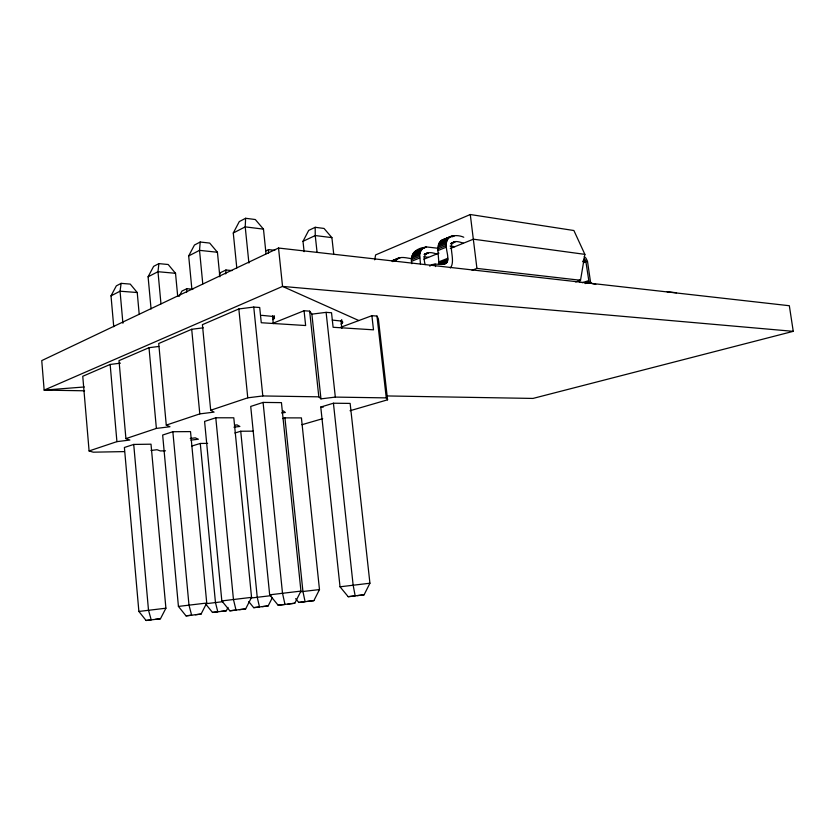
<?xml version="1.0" encoding="UTF-8"?>
<svg xmlns="http://www.w3.org/2000/svg" width="835" height="835" viewBox="0 0 835 835"><rect width="100%" height="100%" fill="white"/><g stroke="black" fill="none" stroke-linecap="round" stroke-linejoin="round"><path stroke-width="1.25" d="M667.061 291.718L676.517 292.782M268.442 253.057L268.546 249.623L274.767 250.312M429.754 266.156C434.617 261.345 443.343 267.44 447.247 262.013C449.115 256.689 446.036 250.959 446.308 245.5C445.326 235.313 456.234 233.873 463.769 237.234M439.001 264.58L437.77 248.987L438.928 243.309L441.308 240.501L450.837 236.388M420.464 264.058L419.692 254.863L420.287 252.045L422.28 248.767L426.455 246.93L437.091 248.162M411.874 263.714C409.38 255.113 415.559 248.486 424.201 247.452M266.021 253.736L263.474 229.134L255.312 219.532L245.626 218.279L245.219 226.87L248.903 263.004M225.711 273.901L225.951 270.008L232.067 270.592M219.855 276.823L217.434 252.254L209.7 243.079L200.202 242.025L199.523 250.354L202.78 283.921M186.56 292.49L186.894 288.701L192.906 289.192M177.719 296.477L175.527 273.295L168.19 264.507L158.88 263.62L157.982 271.709L160.967 303.815M139.215 314.398L137.232 292.521L130.25 284.098L121.138 283.357L120.052 291.206L122.912 323.26M575.639 281.927L580.523 280.268L584.876 254.362L573.895 230.523L470.282 214.522L375.604 254.925L374.696 259.831M348.195 596.701L364.091 594.812L369.926 583.227L350.136 403.409L333.426 403.221L320.765 407.042L340.033 586.796L348.195 596.701L355.178 595.898L353.142 585.137L333.426 403.221M295.653 598.653L298.742 602.442L313.877 600.636L319.481 589.583L301.414 417.897L284.933 417.876L282.627 418.575M278.139 605.229L294.776 603.246L300.944 591.096L281.437 402.627L263.088 402.418L250.719 406.436L269.674 594.823L278.139 605.229L284.986 604.436L282.501 593.194L263.088 402.418M229.834 610.803L245.636 608.924L251.554 597.359L233.8 417.803L215.785 417.782L204.585 421.424L221.828 600.908L229.834 610.803L236.023 610.093L233.445 599.426L215.785 417.782M248.799 601.628L253.694 607.661L268.139 605.939L272.45 597.484M222.851 601.67L205.493 603.778L212.476 612.431L226.295 610.792L228.028 607.421M186.007 615.865L201.068 614.069L206.736 603.037L190.516 431.601L172.855 431.726L162.658 435.045L178.429 606.419L186.007 615.865L191.643 615.218L188.981 605.083L172.855 431.726M146.083 620.478L160.456 618.766L165.904 608.214L151.01 444.189L133.725 444.439L124.394 447.476L138.881 611.45L146.083 620.478L151.218 619.883L148.505 610.218L133.725 444.439M304.107 251.679L303.001 241.315L308.689 230.408L315.192 227.297L324.032 228.446L331.902 237.631L333.76 254.466M236.796 267.952L233.278 233.007L239.29 221.588L245.626 218.279M219.354 274.83L220.523 272.607L225.951 270.008M179.097 296.415L181.915 291.081L186.894 288.701M191.914 289.547L188.679 255.927L194.451 245.031L200.202 242.025M151.062 308.981L148.098 276.782L153.63 266.365L158.88 263.62M113.737 326.736L111.013 295.851L116.336 285.862L121.138 283.357M395.362 261.324C398.358 255.093 406.52 258.203 411.592 258.61M272.972 319.617L274.423 317.571L272.836 316.434L261.512 315.317M450.326 267.983C457.799 258.965 441.391 235.052 463.404 243.225M341.024 324.084L342.841 322.164L341.63 321.099L332.267 320.066M436.695 254.038C425.954 250.051 422.291 254.696 425.161 264.591M111.013 295.851L120.052 291.206L137.232 292.521M148.098 276.782L157.982 271.709L175.527 273.295M188.679 255.927L199.523 250.354L217.434 252.254M233.278 233.007L245.219 226.87L263.474 229.134M265.582 251.043L268.546 249.623M386.97 395.947L532.96 398.431L793.25 331.338L789.336 305.725L278.525 248.037L41.75 360.605L44.151 390.112L84.554 390.801M303.001 241.315L315.244 235.553L331.902 237.631M120.438 363.162L110.147 364.457L82.759 376.272L89.094 450.952L93.249 452.184L124.279 451.599M158.807 346.462L149.006 347.694L119.008 360.636L125.918 438.625L129.863 440.035L116.921 441.642L89.094 450.952M203.281 327.821L191.706 329.282L158.723 343.509L166.269 425.109L169.964 426.737L156.385 428.418L125.918 438.625M350.042 410.726L387.576 399.819L386.261 397.888L335.326 397.095L320.964 398.869L311.873 314.148L309.639 311.152L304.065 310.745L305.641 325.535L261.272 322.738L259.706 307.499L253.756 307.071L238.841 308.95L202.414 324.669L210.691 410.236L214.073 412.114L199.795 413.889L166.269 425.109M392.085 260.781L398.754 258.015M399.85 257.65L392.064 260.875L394.412 260.75M415.047 251.387L425.297 247.087M441.308 240.501L451.944 236.034M393.222 260.708L399.892 257.942M426.455 246.93L416.06 250.834M453.102 235.877L442.32 239.927M392.387 261.167L396.834 259.32M414.139 252.149L422.28 248.767M440.389 241.263L448.917 237.724M452.173 236.827L454.303 235.94M392.69 261.626L396.03 260.238M413.335 253.078L421.477 249.707M439.596 242.202L448.124 238.674M412.667 254.164L420.809 250.803M438.928 243.309L447.456 239.791M412.146 255.395L420.287 252.045M438.406 244.561L446.934 241.044M411.759 256.752L419.911 253.402M438.031 245.949L446.558 242.432M411.54 258.203L419.692 254.863M437.822 247.431L446.349 243.924M424.504 254.153L426.831 253.193M451.37 243.162L453.509 242.286M424.086 254.445L427.583 253.015M451.057 243.413L454.261 242.108M411.488 259.727L419.629 256.397M437.77 248.987L446.308 245.5M424.89 254.456L428.376 253.026M450.785 243.862L455.054 242.119M411.592 261.303L419.744 257.984M437.884 250.594L446.422 247.118M423.898 259.215L438.959 253.12M450.315 248.517L473.382 239.186L584.876 254.362M272.805 323.302L304.065 310.745M439.22 261.699L447.769 258.307M439.273 262.712L447.831 259.32M439.2 263.683L447.758 260.301M440.076 264.163L447.56 261.198M441.892 264.131L447.247 262.013M442.529 264.403L446.808 262.712M444.126 264.121L446.266 263.276M472.088 270.248L476.931 268.411L580.523 280.268M340.513 327.372L371.899 315.693L376.971 316.058L378.38 318.876L387.576 399.819M582.872 261.084L585.325 260.217L585.857 261.449L589.197 283.128M583.091 261.47L585.544 260.603M583.279 261.877L585.721 261.021M583.404 262.315L585.857 261.449M583.498 262.754L585.94 261.887M582.308 282.752L588.466 280.685M584.928 282.762L588.623 281.52M585.178 283.576L588.863 282.345M210.691 410.236L247.765 397.825L262.806 395.957L318.813 396.834L320.964 398.869M191.82 446.026L200.275 443.468L207.633 443.364M234.885 433.01L240.73 431.236L253.203 431.152M301.967 424.691L322.707 418.669M138.881 611.45L165.904 608.214M178.429 606.419L206.736 603.037M221.828 600.908L251.554 597.359M269.674 594.823L300.944 591.096M311.873 314.148L326.109 312.353L331.526 312.749L333.113 327.278L373.495 329.825L371.899 315.693M251.189 598.006L271.02 595.658M300.548 591.775L319.481 589.583M340.033 586.796L369.926 583.227M281.593 412.928L285.32 412.469L282.877 410.684M234.666 425.192L237.056 424.89L239.864 426.455L233.946 427.186M190.234 438.479L195.265 437.853L198.365 439.22L190.902 440.139M150.978 450.462L156.99 449.721L160.32 450.921L165.487 450.817M220.962 611.408L226.295 610.792M262.326 606.607L268.139 605.939M307.51 601.377L313.877 600.636M357.088 595.626L364.091 594.812M212.476 612.431L217.789 611.815L215.461 602.515L200.275 443.468M253.694 607.661L259.487 606.982L257.232 597.244L240.73 431.236M298.742 602.442L305.088 601.701L302.928 591.483L284.933 417.876M155.289 619.361L160.456 618.766M195.411 614.727L201.068 614.069M239.415 609.644L245.636 608.924M287.908 604.039L294.776 603.246M84.304 386.97L44.151 390.112L282.543 286.415L793.25 331.338M320.765 407.042L323.333 407.073M423.783 256.783L428.532 257.337M450.096 246.074L454.856 246.68M595.783 284.453L591.775 283.472L590.533 282.094L587.485 261.23L585.919 258.099L584.166 256.783M583.895 259.142L585.325 260.217M358.841 320.546L282.543 286.415L278.525 248.037M435.098 264.037L435.567 266.574M579.354 279.85L579.688 282.345M470.282 214.522L476.931 268.411M376.971 316.058L386.261 397.888M341.682 319.607L342.099 323.427M341.024 320.525L341.88 328.291M326.109 312.353L335.326 397.095M317.07 252.368L315.244 235.553L315.192 227.297M309.639 311.152L318.813 396.834M274.183 315.651L274.454 318.229M273.692 316.35L273.964 318.918M272.575 315.766L273.264 323.646M253.756 307.071L262.806 395.957M238.841 308.95L247.765 397.825M191.706 329.282L199.795 413.889M149.006 347.694L156.385 428.418M110.147 364.457L116.921 441.642"/></g></svg>
